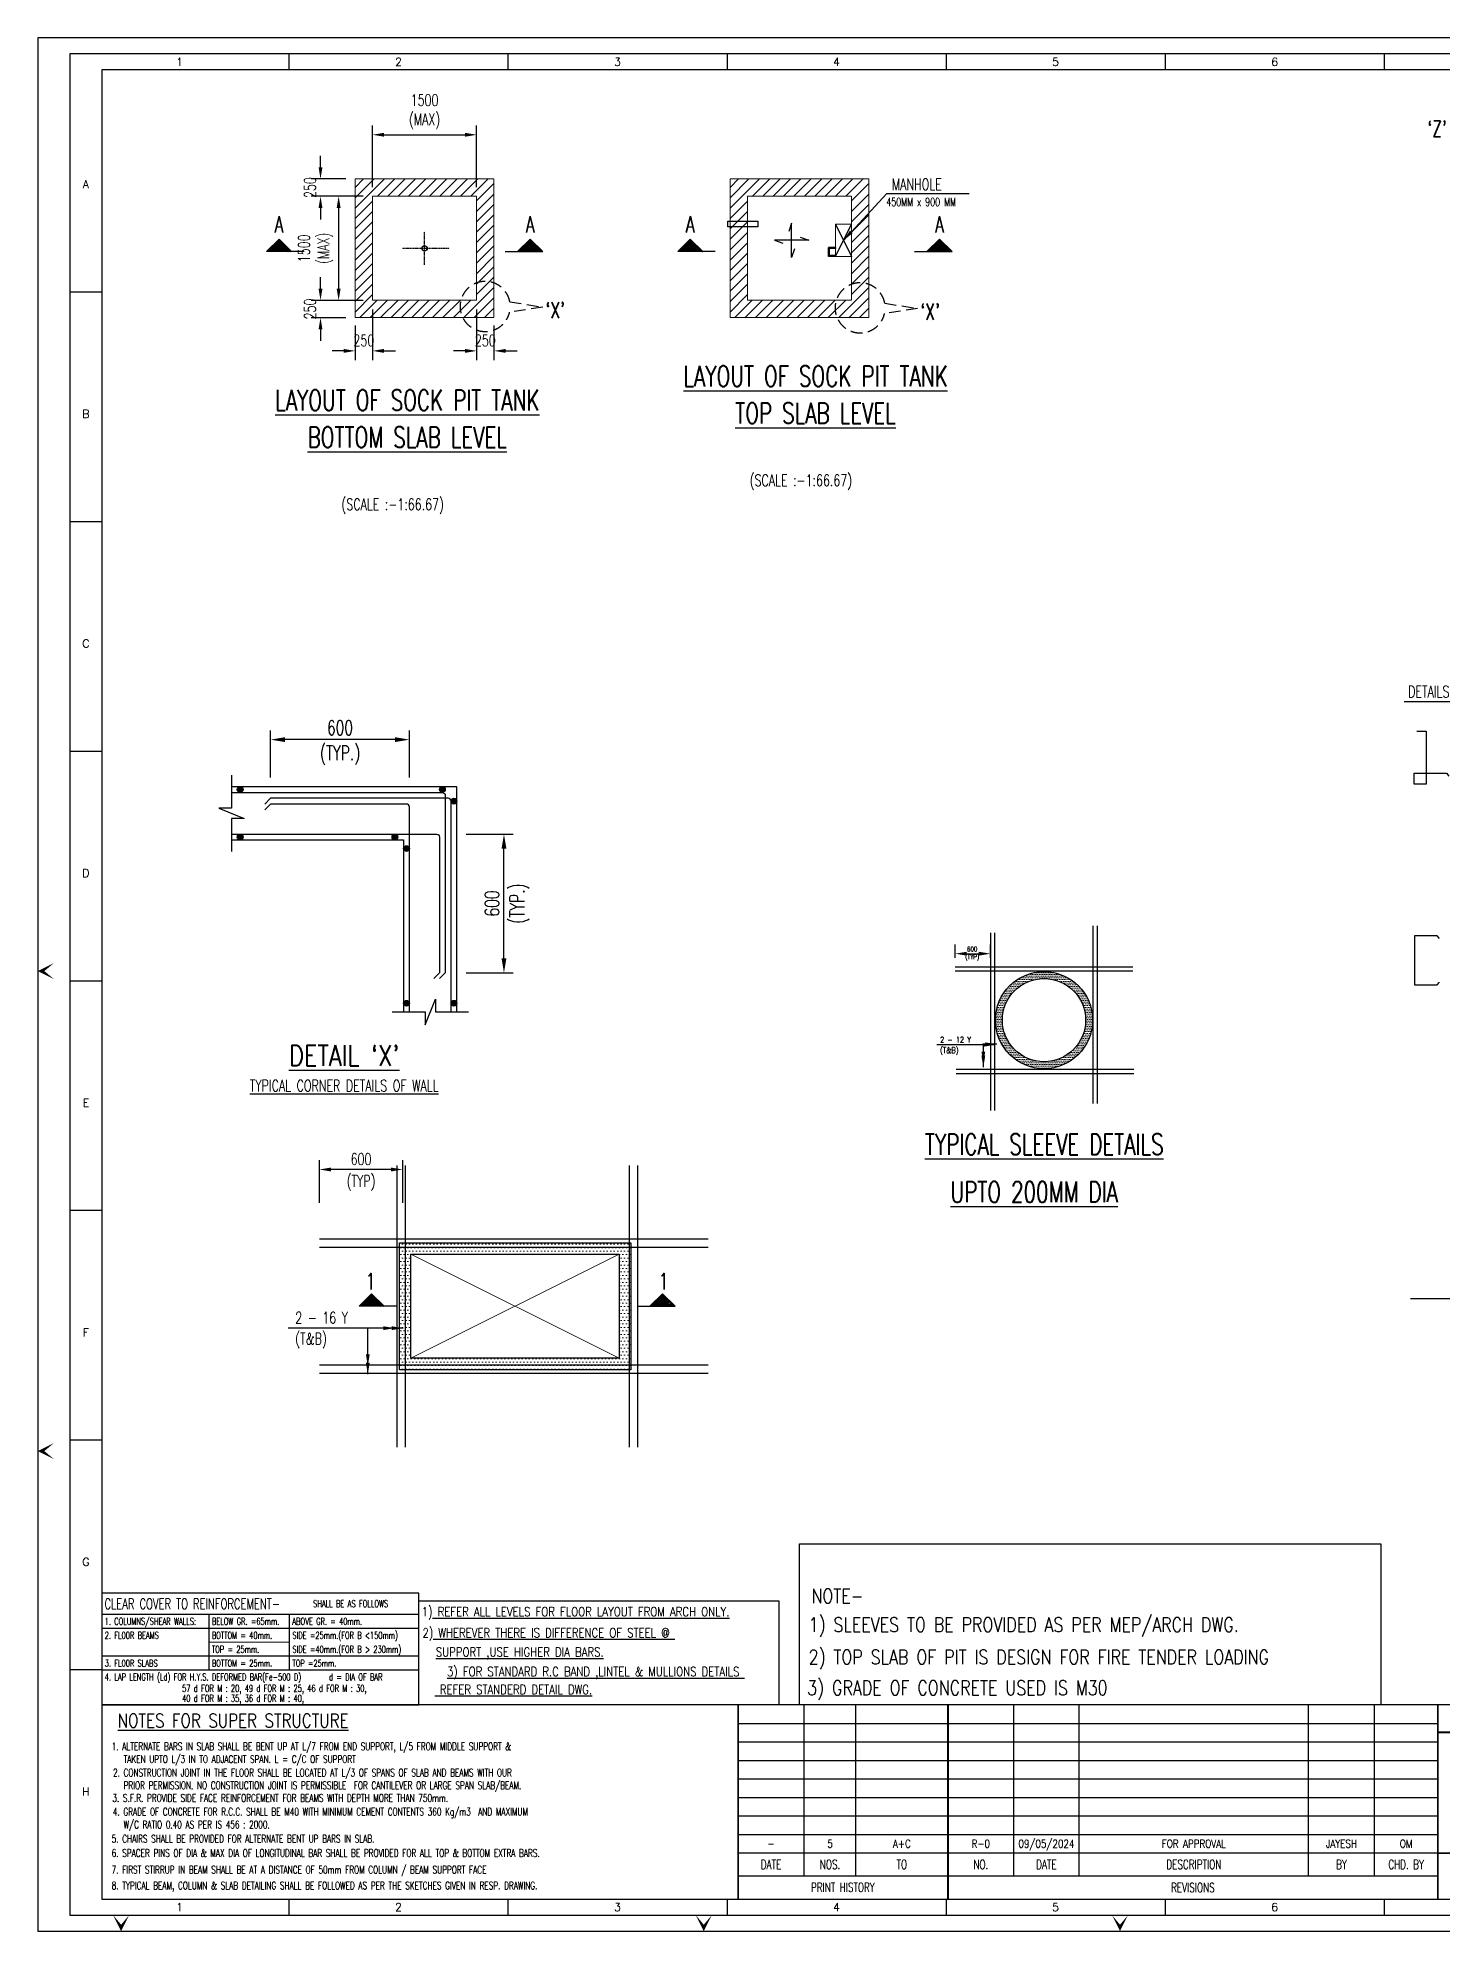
# Model space of a CAD drawing. Header units: millimetres. Extents: x 1549375 to 1746720, y -621670 to -557890.
# Drawn here: x 1549375 to 1579724, y -621528 to -580592 of the extents above; entities that cross this region are included whole.
import ezdxf
from ezdxf.enums import TextEntityAlignment as Align

# ---------------------------------------------------------------- set-up
doc = ezdxf.new("R2010")
doc.units = ezdxf.units.MM
doc.header["$MEASUREMENT"] = 0
doc.header["$PDMODE"] = 35
doc.linetypes.add('HIDDEN', pattern=[0.375, 0.25, -0.125])
doc.linetypes.add('HIDDEN2', pattern=[0.1875, 0.125, -0.0625])
for name, color, linetype in [('BEAM OUTTER', 4, 'Continuous'), ('FRAME TABLE', 5, 'Continuous'), ('PNA', 8, 'Continuous'), ('REINFORCEMENT', 6, 'Continuous'), ('S-BRECK LINE', 8, 'Continuous'), ('S-CLOUD', 7, 'Continuous'), ('S-COLUMN', 1, 'Continuous'), ('S-DIM-1', 5, 'Continuous'), ('S-HATCH', 253, 'Continuous'), ('S-LEVEL SECTION', 3, 'Continuous'), ('S-NOTES', 4, 'Continuous'), ('S-REINFORCEMENT', 6, 'Continuous'), ('S-SECTION MARK', 1, 'Continuous'), ('S-SLAB MARK', 3, 'Continuous'), ('S-SLAB NO', 3, 'Continuous'), ('S-TEXT', 2, 'Continuous'), ('S-TEXT-1', 4, 'Continuous'), ('S-TITIL', 6, 'Continuous'), ('ST', 6, 'Continuous'), ('TEXT (SHEET)', 4, 'Continuous'), ('TITLE', 6, 'Continuous'), ('WALL', 7, 'Continuous')]:
    doc.layers.add(name, color=color, linetype=linetype)
for name, color, linetype, lineweight in [('HATCH', 8, 'Continuous', 5), ('TEXT1', 7, 'Continuous', 15), ('Thin', 251, 'Continuous', 5)]:
    doc.layers.add(name, color=color, linetype=linetype, lineweight=lineweight)
doc.styles.add('ROMANS', font='simplex.shx', dxfattribs={"width": 0.7})
doc.dimstyles.new('dim100', dxfattribs={"dimtxt": 250, "dimasz": 250, "dimexe": 200, "dimexo": 200, "dimgap": 100, "dimtad": 1, "dimdec": 0, "dimzin": 0, "dimdsep": 46, "dimtxsty": 'ROMANS', "dimcen": 0, "dimclrd": 5, "dimclre": 5, "dimclrt": 4, "dimadec": 0, "dimazin": 0, "dimtfac": 1, "dimtdec": 0, "dimtix": 1, "dimtofl": 0, "dimtmove": 2, "dimatfit": 3, "dimfxl": 0, "dimtolj": 1, "dimtzin": 0, "dimlwd": -1, "dimlwe": -1, "dimarcsym": 0})
doc.dimstyles.new('dim20', dxfattribs={"dimtxt": 250, "dimasz": 250, "dimexe": 200, "dimexo": 200, "dimgap": 100, "dimtad": 1, "dimdec": 0, "dimlfac": 0.2, "dimzin": 0, "dimdsep": 46, "dimtxsty": 'ROMANS', "dimcen": 0, "dimclrd": 170, "dimclre": 170, "dimclrt": 4, "dimadec": 0, "dimazin": 0, "dimtfac": 1, "dimtdec": 0, "dimtix": 1, "dimtofl": 0, "dimtmove": 2, "dimatfit": 3, "dimfxl": 0, "dimtolj": 1, "dimtzin": 0, "dimlwd": -1, "dimlwe": -1, "dimarcsym": 0})
doc.dimstyles.new('dim25', dxfattribs={"dimtxt": 250, "dimasz": 250, "dimexe": 200, "dimexo": 200, "dimgap": 100, "dimtad": 1, "dimdec": 0, "dimlfac": 0.25, "dimzin": 0, "dimdsep": 46, "dimtxsty": 'ROMANS', "dimcen": 0, "dimclrd": 170, "dimclre": 170, "dimclrt": 4, "dimadec": 0, "dimazin": 0, "dimtfac": 1, "dimtdec": 0, "dimtix": 1, "dimtofl": 0, "dimtmove": 2, "dimatfit": 3, "dimfxl": 0, "dimtolj": 1, "dimtzin": 0, "dimlwd": -1, "dimlwe": -1, "dimarcsym": 0})
doc.dimstyles.new('dim66.67(1.5)', dxfattribs={"dimtxt": 250, "dimasz": 250, "dimexe": 200, "dimexo": 200, "dimgap": 100, "dimtad": 1, "dimdec": 0, "dimlfac": 0.666666, "dimzin": 0, "dimdsep": 46, "dimtxsty": 'ROMANS', "dimcen": 0, "dimclrd": 5, "dimclre": 5, "dimclrt": 4, "dimadec": 0, "dimazin": 0, "dimtfac": 1, "dimtdec": 0, "dimtix": 1, "dimtofl": 0, "dimtmove": 2, "dimatfit": 3, "dimfxl": 0, "dimtolj": 1, "dimtzin": 0, "dimlwd": -1, "dimlwe": -1, "dimarcsym": 0})

# ---------------------------------------------------------------- blocks, each defined once
blk = doc.blocks.new('*D14')
at = {"layer": 'Defpoints', "color": 0, "lineweight": 18, "transparency": 16777216}
for p in [(1554405, -595766), (1554405, -596784), (1557405, -596784)]:
    blk.add_point(p, dxfattribs=at)
at = {"layer": 'S-DIM-1', "color": 170, "transparency": 16777216}
for p, q in [((1554405, -596584), (1554405, -595566)), ((1557405, -596584), (1557405, -595566)), ((1557092, -595766), (1554717, -595766))]:
    blk.add_line(p, q, dxfattribs=at)
at = {"layer": 'S-DIM-1', "color": 170, "lineweight": 18, "transparency": 16777216}
for points in [[(1554717, -595713), (1554717, -595818), (1554405, -595766)], [(1557092, -595818), (1557092, -595713), (1557405, -595766)]]:
    blk.add_solid(points, dxfattribs=at)
at = {"layer": 'S-DIM-1', "color": 4, "transparency": 16777216, "char_height": 312.5, "attachment_point": 5, "style": 'ROMANS'}
for s, insert in [('\\A1;600', (1555905, -595509)), ('(TYP.)', (1555905, -596104))]:
    blk.add_mtext(s, dxfattribs=dict(at, insert=insert))
blk = doc.blocks.new('*D15')
at = {"layer": 'Defpoints', "color": 0, "lineweight": 18, "transparency": 16777216}
for p in [(1558430, -597809), (1559448, -597809), (1558430, -600809)]:
    blk.add_point(p, dxfattribs=at)
at = {"layer": 'S-DIM-1', "color": 170, "transparency": 16777216}
for p, q in [((1558630, -597809), (1559648, -597809)), ((1559448, -600496), (1559448, -598121)), ((1558630, -600809), (1559648, -600809))]:
    blk.add_line(p, q, dxfattribs=at)
at = {"layer": 'S-DIM-1', "color": 170, "lineweight": 18, "transparency": 16777216}
for points in [[(1559500, -598121), (1559396, -598121), (1559448, -597809)], [(1559396, -600496), (1559500, -600496), (1559448, -600809)]]:
    blk.add_solid(points, dxfattribs=at)
at = {"layer": 'S-DIM-1', "color": 4, "transparency": 16777216, "char_height": 312.5, "attachment_point": 5, "rotation": 90, "style": 'ROMANS'}
for s, insert in [('\\A1;600', (1559191, -599309)), ('(TYP.)', (1559786, -599309))]:
    blk.add_mtext(s, dxfattribs=dict(at, insert=insert))
blk = doc.blocks.new('FOLDER')
at = {"layer": 'PNA'}
for points in [[(-1250, 2500), (0, 0), (0, 1000)], [(1250, 2500), (0, 0), (0, 1000)]]:
    blk.add_solid(points, dxfattribs=at)
blk = doc.blocks.new('SHEET1')
at = {"color": 1}
for p, q in [((762042, -118391), (676135, -118391)), ((697174, -123292), (720414, -123292)), ((697174, -124054), (720337, -124054))]:
    blk.add_line(p, q, dxfattribs=at)
for p, q in [((699374, -124054), (699374, -118391)), ((701079, -124054), (701079, -118391)), ((706304, -124054), (706304, -118391)), ((708467, -124054), (708467, -118391)), ((716058, -124054), (716058, -118391)), ((718236, -124054), (718236, -118391))]:
    blk.add_line(p, q)
at = {"color": 5, "linetype": 'ByBlock', "lineweight": -2}
for p, q in [((697187, -119004), (720337, -119004)), ((697187, -119617), (720337, -119617)), ((697187, -120229), (720337, -120229)), ((697187, -120842), (720337, -120842)), ((697187, -121454), (720337, -121454)), ((697187, -122067), (720337, -122067)), ((697187, -122680), (720337, -122680))]:
    blk.add_line(p, q, dxfattribs=at)
at = {"flags": 128}
blk.add_lwpolyline([(674017, -125881), (763101, -125881), (763101, -63214), (674017, -63214)], close=True, dxfattribs=at)
at = {"color": 1, "const_width": 60.9}
for points in [[(697187, -124807), (697187, -118391)], [(704126, -124807), (704126, -118391)], [(720337, -124821), (720337, -118391)], [(720337, -119302), (737368, -119302)], [(720337, -123298), (737368, -123298)]]:
    blk.add_lwpolyline(points, dxfattribs=at)
at = {"layer": 'PNA'}
for p, q in [((682323, -63743), (682323, -64273)), ((689570, -63743), (689570, -64273)), ((696817, -63743), (696817, -64273)), ((704065, -63743), (704065, -64273)), ((711312, -63743), (711312, -64273)), ((718559, -63743), (718559, -64273)), ((675076, -71620), (676135, -71620)), ((675076, -79220), (676135, -79220)), ((675076, -86820), (676135, -86820)), ((675076, -94421), (676135, -94421)), ((675076, -102021), (676135, -102021)), ((675076, -109621), (676135, -109621)), ((675076, -117221), (676135, -117221)), ((682323, -124822), (682323, -125351)), ((689570, -124822), (689570, -125351)), ((696817, -124822), (696817, -125351)), ((704065, -124822), (704065, -125351)), ((711312, -124822), (711312, -125351)), ((718559, -124822), (718559, -125351))]:
    blk.add_line(p, q, dxfattribs=at)
at = {"layer": 'PNA', "color": 1}
for points in [[(675076, -125351), (762572, -125351), (762572, -63743), (675076, -63743)], [(676135, -124822), (762042, -124822), (762042, -64273), (676135, -64273)]]:
    blk.add_lwpolyline(points, close=True, dxfattribs=at)
at = {"layer": 'PNA', "xscale": 0.2118545526379952, "yscale": 0.2118545526379952, "zscale": 0.2118545526379952, "rotation": 270}
for p in [(674017, -94103), (674017, -109992)]:
    blk.add_blockref('FOLDER', p, dxfattribs=at)
at = {"layer": 'PNA', "xscale": 0.2118545530764889, "yscale": 0.2118545530764889, "zscale": 0.2118545530764889}
for p in [(676771, -125881), (696049, -125881), (709820, -125881)]:
    blk.add_blockref('FOLDER', p, dxfattribs=at)
at = {"layer": 'PNA', "style": 'ROMANS'}
for s, p in [('1', (678700, -64008)), ('2', (685947, -64008)), ('3', (693195, -64008)), ('4', (700442, -64008)), ('5', (707689, -64008)), ('6', (714936, -64008)), ('A', (675605, -68060)), ('B', (675605, -75660)), ('C', (675605, -83260)), ('D', (675605, -90861)), ('E', (675605, -98461)), ('F', (675605, -106061)), ('G', (675605, -113661)), ('H', (675605, -121262)), ('1', (678700, -125086)), ('2', (685947, -125086)), ('3', (693195, -125086)), ('4', (700442, -125086)), ('5', (707689, -125086)), ('6', (714936, -125086))]:
    blk.add_text(s, height=265, dxfattribs=at).set_placement(p, align=Align.MIDDLE)
at = {"layer": 'TEXT (SHEET)', "color": 4, "style": 'ROMANS', "width": 0.7}
for s, height, p in [('DATE', 304.7, (698274, -123673)), ('NOS.', 304.7, (700226, -123673)), ('TO', 304.7, (702602, -123673)), ('NO.', 304.7, (705215, -123673)), ('DATE', 304.7, (707386, -123673)), ('DESCRIPTION', 304.74, (712263, -123673)), ('BY', 304.7, (717147, -123673)), ('CHD. BY', 304.7, (719287, -123673)), ('PRINT HISTORY', 304.74, (700650, -124431)), ('REVISIONS', 304.7, (712231, -124438))]:
    blk.add_text(s, height=height, dxfattribs=at).set_placement(p, align=Align.MIDDLE_CENTER)
blk = doc.blocks.new('A$C382E6A02')
at = {"layer": 'FRAME TABLE'}
for p, q in [((13673, -926), (0, -926)), ((13673, -1526), (0, -1526)), ((13673, -1526), (0, -1526)), ((13673, -2726), (0, -2726)), ((13673, -3326), (0, -3326)), ((13673, -3326), (0, -3326))]:
    blk.add_line(p, q, dxfattribs=at)
at = {"layer": 'FRAME TABLE', "color": 7}
for p, q in [((4626, -3326), (4626, -926)), ((8100, -3326), (8100, -952))]:
    blk.add_line(p, q, dxfattribs=at)
at = {"layer": 'S-NOTES', "linetype": 'Continuous'}
blk.add_lwpolyline([(13673, 0), (0, 0), (0, -4826), (13673, -4826)], close=True, dxfattribs=at)
at = {"layer": 'TEXT1', "color": 5}
blk.add_line((8100, -2126), (4626, -2126), dxfattribs=at)
at = {"layer": 'S-TEXT', "style": 'ROMANS', "width": 0.7}
blk.add_text('CLEAR COVER TO REINFORCEMENT- ', height=450, dxfattribs=at).set_placement((109, -463), align=Align.MIDDLE_LEFT)
at = {"layer": 'S-TEXT-1', "style": 'ROMANS', "width": 0.7}
for s, p in [('SHALL BE AS FOLLOWS', (9112, -463)), ('1. COLUMNS/SHEAR WALLS:', (120, -1226)), ('BELOW GR. =65mm.', (4746, -1226)), ('ABOVE GR. = 40mm.', (8220, -1226)), ('SIDE =25mm.(FOR B <150mm)', (8220, -1826)), ('2. FL00R BEAMS', (120, -1826)), ('TOP = 25mm.', (4746, -2426)), ('BOTTOM = 40mm.', (4746, -1826)), ('SIDE =40mm.(FOR B > 230mm)', (8220, -2426)), ('3. FL00R SLABS', (120, -3026)), ('BOTTOM = 25mm.', (4746, -3026)), ('TOP =25mm.', (8220, -3026)), ('4. LAP LENGTH (Ld) FOR H.Y.S. DEFORMED BAR(Fe-500 D)   d = DIA OF BAR', (120, -3626)), ('57 d FOR M : 20, 49 d FOR M : 25, 46 d FOR M : 30,', (3462, -4117)), ('40 d FOR M : 35, 36 d FOR M : 40,', (3462, -4540))]:
    blk.add_text(s, height=300, dxfattribs=at).set_placement(p, align=Align.MIDDLE_LEFT)
blk = doc.blocks.new('*D30')
at = {"layer": 'Defpoints', "color": 0, "lineweight": 18, "ltscale": 2000, "transparency": 16777216}
for p in [(1555459, -605060), (1555459, -605977), (1557259, -605977)]:
    blk.add_point(p, dxfattribs=at)
at = {"layer": 'S-DIM-1', "color": 5, "ltscale": 2000, "transparency": 16777216}
for p, q in [((1555459, -605777), (1555459, -604860)), ((1557259, -605777), (1557259, -604860)), ((1557009, -605060), (1555709, -605060))]:
    blk.add_line(p, q, dxfattribs=at)
at = {"layer": 'S-DIM-1', "color": 5, "lineweight": 18, "ltscale": 2000, "transparency": 16777216}
for points in [[(1555709, -605018), (1555709, -605102), (1555459, -605060)], [(1557009, -605018), (1557009, -605102), (1557259, -605060)]]:
    blk.add_solid(points, dxfattribs=at)
at = {"layer": 'S-DIM-1', "color": 4, "lineweight": -2, "ltscale": 2000, "transparency": 16777216, "char_height": 250, "attachment_point": 5, "style": 'ROMANS'}
for s, insert in [('\\A1;600', (1556359, -604835)), ('\\A1;(TYP)', (1556359, -605351))]:
    blk.add_mtext(s, dxfattribs=dict(at, insert=insert))
blk = doc.blocks.new('*D31')
at = {"layer": 'Defpoints', "color": 0, "lineweight": 18, "transparency": 16777216}
for p in [(1569961, -600394), (1569200, -600683), (1569961, -600683)]:
    blk.add_point(p, dxfattribs=at)
at = {"layer": 'S-HATCH', "color": 5, "transparency": 16777216}
for p, q in [((1569200, -600483), (1569200, -600194)), ((1569450, -600394), (1569711, -600394)), ((1569961, -600483), (1569961, -600194))]:
    blk.add_line(p, q, dxfattribs=at)
at = {"layer": 'S-HATCH', "color": 5, "lineweight": 18, "transparency": 16777216}
for points in [[(1569450, -600352), (1569450, -600436), (1569200, -600394)], [(1569711, -600436), (1569711, -600352), (1569961, -600394)]]:
    blk.add_solid(points, dxfattribs=at)
at = {"layer": 'S-HATCH', "color": 4, "lineweight": 18, "transparency": 16777216, "insert": (1569568, -600394), "char_height": 250, "attachment_point": 5, "style": 'ROMANS'}
blk.add_mtext('\\A1;{\\H0.4x;600\\P(TYP)}', dxfattribs=at)
blk = doc.blocks.new('*D32')
at = {"layer": 'Defpoints', "color": 0, "lineweight": 18, "transparency": 16777216}
for p in [(1556607, -586267), (1556232, -586612), (1556607, -587360)]:
    blk.add_point(p, dxfattribs=at)
at = {"layer": 'ST', "color": 5, "transparency": 16777216}
for p, q in [((1556607, -586467), (1556607, -587560)), ((1556232, -586812), (1556232, -587560)), ((1555982, -587360), (1555732, -587360)), ((1556857, -587360), (1557107, -587360))]:
    blk.add_line(p, q, dxfattribs=at)
at = {"layer": 'ST', "color": 5, "lineweight": 18, "transparency": 16777216}
for points in [[(1555982, -587318), (1555982, -587402), (1556232, -587360)], [(1556857, -587318), (1556857, -587402), (1556607, -587360)]]:
    blk.add_solid(points, dxfattribs=at)
at = {"layer": 'ST', "color": 4, "transparency": 16777216, "insert": (1556420, -587135), "char_height": 250, "attachment_point": 5, "style": 'ROMANS'}
blk.add_mtext('\\A1;250', dxfattribs=at)
blk = doc.blocks.new('*D33')
at = {"layer": 'Defpoints', "color": 0, "lineweight": 18, "transparency": 16777216}
for p in [(1558857, -586267), (1559232, -586612), (1559232, -587360)]:
    blk.add_point(p, dxfattribs=at)
at = {"layer": 'ST', "color": 5, "transparency": 16777216}
for p, q in [((1558857, -586467), (1558857, -587560)), ((1559232, -586812), (1559232, -587560)), ((1558607, -587360), (1558357, -587360)), ((1559482, -587360), (1559732, -587360))]:
    blk.add_line(p, q, dxfattribs=at)
at = {"layer": 'ST', "color": 5, "lineweight": 18, "transparency": 16777216}
for points in [[(1558607, -587318), (1558607, -587402), (1558857, -587360)], [(1559482, -587318), (1559482, -587402), (1559232, -587360)]]:
    blk.add_solid(points, dxfattribs=at)
at = {"layer": 'ST', "color": 4, "transparency": 16777216, "insert": (1559045, -587135), "char_height": 250, "attachment_point": 5, "style": 'ROMANS'}
blk.add_mtext('\\A1;250', dxfattribs=at)
blk = doc.blocks.new('*D34')
at = {"layer": 'Defpoints', "color": 0, "lineweight": 18, "transparency": 16777216}
for p in [(1556232, -583642), (1555483, -584017), (1556607, -584017)]:
    blk.add_point(p, dxfattribs=at)
at = {"layer": 'ST', "color": 5, "transparency": 16777216}
for p, q in [((1555483, -583392), (1555483, -583142)), ((1556032, -583642), (1555283, -583642)), ((1556407, -584017), (1555283, -584017)), ((1555483, -584267), (1555483, -584517))]:
    blk.add_line(p, q, dxfattribs=at)
at = {"layer": 'ST', "color": 5, "lineweight": 18, "transparency": 16777216}
for points in [[(1555442, -583392), (1555525, -583392), (1555483, -583642)], [(1555525, -584267), (1555442, -584267), (1555483, -584017)]]:
    blk.add_solid(points, dxfattribs=at)
at = {"layer": 'ST', "color": 4, "transparency": 16777216, "insert": (1555258, -583829), "char_height": 250, "attachment_point": 5, "rotation": 90, "style": 'ROMANS'}
blk.add_mtext('\\A1;250', dxfattribs=at)
blk = doc.blocks.new('*D35')
at = {"layer": 'Defpoints', "color": 0, "lineweight": 18, "transparency": 16777216}
for p in [(1556577, -586267), (1555483, -586642), (1556232, -586642)]:
    blk.add_point(p, dxfattribs=at)
at = {"layer": 'ST', "color": 5, "transparency": 16777216}
for p, q in [((1555483, -586017), (1555483, -585767)), ((1556377, -586267), (1555283, -586267)), ((1556032, -586642), (1555283, -586642)), ((1555483, -586892), (1555483, -587142))]:
    blk.add_line(p, q, dxfattribs=at)
at = {"layer": 'ST', "color": 5, "lineweight": 18, "transparency": 16777216}
for points in [[(1555442, -586017), (1555525, -586017), (1555483, -586267)], [(1555442, -586892), (1555525, -586892), (1555483, -586642)]]:
    blk.add_solid(points, dxfattribs=at)
at = {"layer": 'ST', "color": 4, "transparency": 16777216, "insert": (1555258, -586454), "char_height": 250, "attachment_point": 5, "rotation": 90, "style": 'ROMANS'}
blk.add_mtext('\\A1;250', dxfattribs=at)
blk = doc.blocks.new('st')
at = {"layer": 'Thin'}
h = blk.add_hatch(dxfattribs=at)
h.set_pattern_fill('ANSI38', color=256, angle=-90, style=0)
h.set_pattern_definition([(315, (223378.5013, 149146.089), (2.24506403, 2.24506403), []), (45, (223378.5013, 149146.089), (2.24506403, 6.73519209), [7.9375, -4.7625])])
h.paths.add_polyline_path([(184946, -39022), (184946, -38997), (184746, -38997), (184746, -39247), (184946, -39247), (184946, -39222), (184771, -39222), (184771, -39022)])
for p, q in [((184746, -38997), (184746, -39247)), ((184946, -38997), (184746, -38997)), ((184771, -39022), (184771, -39222)), ((184946, -39022), (184771, -39022)), ((184946, -39247), (184746, -39247)), ((184946, -39222), (184771, -39222))]:
    blk.add_line(p, q)
blk = doc.blocks.new('*D62')
at = {"layer": 'Defpoints', "color": 0, "lineweight": 18, "transparency": 16777216}
for p in [(1558857, -582687), (1556607, -584017, -6), (1558857, -584017, -6)]:
    blk.add_point(p, dxfattribs=at)
at = {"layer": 'S-HATCH', "color": 5, "transparency": 16777216}
for p, q in [((1556607, -583817), (1556607, -582487)), ((1558857, -583817), (1558857, -582487)), ((1556857, -582687), (1558607, -582687))]:
    blk.add_line(p, q, dxfattribs=at)
at = {"layer": 'S-HATCH', "color": 5, "lineweight": 18, "transparency": 16777216}
for points in [[(1556857, -582645), (1556857, -582729), (1556607, -582687)], [(1558607, -582645), (1558607, -582729), (1558857, -582687)]]:
    blk.add_solid(points, dxfattribs=at)
at = {"layer": 'S-HATCH', "color": 4, "lineweight": 18, "transparency": 16777216, "insert": (1557732, -582188), "char_height": 250, "attachment_point": 5, "style": 'ROMANS'}
blk.add_mtext('\\A1;1500\\P(MAX)', dxfattribs=at)
blk = doc.blocks.new('*D63')
at = {"layer": 'Defpoints', "color": 0, "lineweight": 18, "transparency": 16777216}
for p in [(1556607, -584017, -6), (1555875, -586267), (1556607, -586267, -6)]:
    blk.add_point(p, dxfattribs=at)
at = {"layer": 'S-HATCH', "color": 5, "transparency": 16777216}
for p, q in [((1556407, -584017), (1555675, -584017)), ((1555875, -584267), (1555875, -586017)), ((1556407, -586267), (1555675, -586267))]:
    blk.add_line(p, q, dxfattribs=at)
at = {"layer": 'S-HATCH', "color": 5, "lineweight": 18, "transparency": 16777216}
for points in [[(1555833, -584267), (1555917, -584267), (1555875, -584017)], [(1555833, -586017), (1555917, -586017), (1555875, -586267)]]:
    blk.add_solid(points, dxfattribs=at)
at = {"layer": 'S-HATCH', "color": 4, "lineweight": 18, "transparency": 16777216, "insert": (1555376, -585142), "char_height": 250, "attachment_point": 5, "rotation": 90, "style": 'ROMANS'}
blk.add_mtext('\\A1;1500\\P(MAX)', dxfattribs=at)

msp = doc.modelspace()

# ---------------------------------------------------------------- hatches: boundary and pattern name
h = msp.add_hatch()
h.set_pattern_fill('ANSI31', color=8, scale=50)
h.set_pattern_definition([(45, (1654562.31, -556439.03), (-112.2532, 112.2532), [])])
h.paths.add_polyline_path([(1556232, -583641.5), (1556232, -586641.5), (1559232, -586641.5), (1559232, -583641.5)])
h.paths.add_polyline_path([(1558857, -584016.5), (1558857, -586266.5), (1556607, -586266.5), (1556607, -584016.5)], flags=16)
h.paths.add_polyline_path([(1557790.2, -585141.5, -1), (1557673.8, -585141.5, -1)], flags=0)
h.paths.add_polyline_path([(1557786.3, -585141.5, -1), (1557677.7, -585141.5, -1)], flags=0)
h = msp.add_hatch()
h.set_pattern_fill('ANSI31', color=8, scale=50)
h.set_pattern_definition([(45, (1662665.93, -556439.03), (-112.2532, 112.2532), [])])
h.paths.add_polyline_path([(1564335.6, -583641.5), (1564335.6, -586641.5), (1567335.6, -586641.5), (1567335.6, -583641.5)])
h.paths.add_polyline_path([(1564710.6, -584016.5), (1564710.6, -586266.5), (1566960.6, -586266.5), (1566960.6, -584016.5)], flags=16)
edge = h.paths.add_edge_path(flags=0)
edge.add_arc((1565665, -584970.8), 58.2, 0, 360)
edge = h.paths.add_edge_path(flags=0)
edge.add_arc((1565665, -584970.8), 54.3, 0, 360)
at = {"layer": 'HATCH'}
h = msp.add_hatch(dxfattribs=at)
h.set_pattern_fill('DOTS', color=256, scale=600, style=0)
h.set_pattern_definition([(0, (1451147.72, -667928.968), (18.75, 37.5), [0, -37.5])])
h.paths.add_polyline_path([(1570070, -601830, 1), (1572170, -601830, 1)])
h.paths.add_polyline_path([(1572020, -601830, -1), (1570220, -601830, -1)], flags=16)
h = msp.add_hatch(dxfattribs=at)
h.set_pattern_fill('DOTS', color=256, scale=1200, style=0)
h.set_pattern_definition([(0, (31193.625, 0), (37.5, 75), [0, -75])])
h.paths.add_polyline_path([(1562189, -606642.1), (1557189, -606642.1), (1557189, -609392.1), (1562189, -609392.1)])
h.paths.add_polyline_path([(1561939, -609142.1), (1557439, -609142.1), (1557439, -606892.1), (1561939, -606892.1)], flags=16)
at = {"layer": 'S-SECTION MARK'}
h = msp.add_hatch(dxfattribs=at)
h.set_pattern_fill('ANSI31', color=256, scale=172.406964, angle=360, style=0)
h.set_pattern_definition([(45, (1479990.155, -587234.998), (-15.2387667, 15.2387667), [])])
h.paths.add_polyline_path([(1554587.3, -584945.1), (1554315.4, -585212.2), (1554859.2, -585212.2)])
h = msp.add_hatch(dxfattribs=at)
h.set_pattern_fill('ANSI31', color=256, scale=172.406964, angle=180, style=0)
h.set_pattern_definition([(135, (1634613.205, -587234.998), (15.2387667, 15.2387667), [])])
h.paths.add_polyline_path([(1560016.1, -584945.1), (1560287.9, -585212.2), (1559744.2, -585212.2)])
h = msp.add_hatch(dxfattribs=at)
h.set_pattern_fill('ANSI31', color=256, scale=172.406964, angle=360, style=0)
h.set_pattern_definition([(45, (1488877.968, -587234.998), (-15.2387667, 15.2387667), [])])
h.paths.add_polyline_path([(1563475.1, -584945.1), (1563203.2, -585212.2), (1563747, -585212.2)])
h = msp.add_hatch(dxfattribs=at)
h.set_pattern_fill('ANSI31', color=256, scale=172.406964, angle=180, style=0)
h.set_pattern_definition([(135, (1643458.326, -587234.998), (15.2387667, 15.2387667), [])])
h.paths.add_polyline_path([(1568861.2, -584945.1), (1569133.1, -585212.2), (1568589.3, -585212.2)])
h = msp.add_hatch(dxfattribs=at)
h.set_pattern_fill('ANSI31', color=256, scale=172.406964, angle=360, style=0)
h.set_pattern_definition([(45, (1479755.431, -625362.58), (-15.2387667, 15.2387667), [])])
h.paths.add_polyline_path([(1556588.5, -607750), (1556316.6, -608017.1), (1556860.4, -608017.1)])
h = msp.add_hatch(dxfattribs=at)
h.set_pattern_fill('ANSI31', color=256, scale=172.406964, angle=360, style=0)
h.set_pattern_definition([(45, (1480466.836, -625362.58), (-15.2387667, 15.2387667), [])])
h.paths.add_polyline_path([(1562873.1, -607750), (1563145, -608017.1), (1562601.3, -608017.1)])

# ---------------------------------------------------------------- linework, layer by layer
at = {"color": 8}
for p, q in [((1566611.5, -584621.7, -5.5), (1566960.6, -585320, -5.5)), ((1566611.5, -585320, -5.5), (1566960.6, -584621.7, -5.5))]:
    msp.add_line(p, q, dxfattribs=at)
at = {"elevation": -5.5}
msp.add_lwpolyline([(1564287.2, -584558.7), (1564932.3, -584558.7), (1564932.3, -584675.1), (1564287.2, -584675.1)], close=True, dxfattribs=at)
msp.add_circle((1557732, -585141.5, -5.5), 58.2)
at = {"layer": 'BEAM OUTTER', "color": 5}
for points in [[(1562189, -606642.1), (1562189, -609392.1), (1557189, -609392.1), (1557189, -606642.1)], [(1561939, -606892.1), (1561939, -609142.1), (1557439, -609142.1), (1557439, -606892.1)]]:
    msp.add_lwpolyline(points, close=True, dxfattribs=at)
for radius in [1050, 900]:
    msp.add_circle((1571120, -601830), radius, dxfattribs=at)
at = {"layer": 'HATCH'}
for p, q in [((1557439, -606892.1), (1561939, -609142.1)), ((1561939, -606892.1), (1557439, -609142.1))]:
    msp.add_line(p, q, dxfattribs=at)
at = {"layer": 'REINFORCEMENT', "color": 5}
for points, elevation in [([(1579174.6, -595582.9), (1579377.8, -595582.9), (1579377.8, -596730.5), (1579123.2, -596730.5), (1579123.2, -596492.5), (1579816.4, -596492.5), (1579867.8, -596551.9)], -83.9), ([(1579666.9, -600066.9), (1579615.5, -600007.5), (1579124.9, -600007.5), (1579124.9, -601068.4), (1579615.5, -601068.4), (1579666.9, -601009)], -327.3)]:
    msp.add_lwpolyline(points, dxfattribs=dict(at, elevation=elevation))
at = {"layer": 'S-BRECK LINE', "elevation": -2245590.2}
for points in [[(1553559.3, -596533.6), (1553559.3, -597245.8), (1553284.6, -597245.8), (1553834.1, -597471.5), (1553559.3, -597471.5), (1553559.3, -598183.6)], [(1557029.7, -601654), (1557741.9, -601654), (1557741.9, -601928.8), (1557967.5, -601379.3), (1557967.5, -601654), (1558679.7, -601654)]]:
    msp.add_lwpolyline(points, dxfattribs=at)
at = {"layer": 'S-CLOUD', "linetype": 'HIDDEN', "ltscale": 1000, "elevation": -5.5}
for points in [[(1559574.9, -586299.5), (1560285.1, -586411.8), (1559570, -586523.2, -9.5805449), (1559574.9, -586299.5)], [(1567678.5, -586329.5), (1568388.8, -586441.8), (1567673.6, -586553.2, -9.5805449), (1567678.5, -586329.5)]]:
    msp.add_lwpolyline(points, format="xyb", dxfattribs=at)
at = {"layer": 'S-COLUMN', "color": 4, "elevation": -2245590.2}
for points in [[(1558429.7, -601654), (1558429.7, -596783.6), (1553559.3, -596783.6)], [(1553559.3, -597933.6), (1557279.7, -597933.6), (1557279.7, -601654)]]:
    msp.add_lwpolyline(points, dxfattribs=at)
at = {"layer": 'S-DIM-1'}
for points in [[(1565835, -613151), (1578398, -613151), (1578398, -616635.3), (1565835, -616635.3)], [(1557607.1, -614383.2), (1565385.3, -614383.2), (1565385.3, -616635.3), (1557607.1, -616635.3)]]:
    msp.add_lwpolyline(points, close=True, dxfattribs=at)
at = {"layer": 'S-HATCH', "color": 4, "lineweight": 18, "elevation": -5.5}
for points in [[(1556232, -583641.5), (1559232, -583641.5), (1559232, -586641.5), (1556232, -586641.5)], [(1564335.6, -583641.5), (1567335.6, -583641.5), (1567335.6, -586641.5), (1564335.6, -586641.5)], [(1556607, -584016.5), (1558857, -584016.5), (1558857, -586266.5), (1556607, -586266.5)], [(1564710.6, -584016.5), (1566960.6, -584016.5), (1566960.6, -586266.5), (1564710.6, -586266.5)], [(1566960.6, -584621.7), (1566611.5, -584621.7), (1566611.5, -585320), (1566960.6, -585320)]]:
    msp.add_lwpolyline(points, close=True, dxfattribs=at)
at = {"layer": 'S-LEVEL SECTION', "elevation": -83.9}
msp.add_lwpolyline([(1582008.7, -607437.3), (1582008.7, -608373.7), (1582208.7, -607853.7), (1579037.4, -607853.7)], dxfattribs=at)
at = {"layer": 'S-REINFORCEMENT', "color": 5}
for p, q in [((1569961, -599942), (1569961, -603782)), ((1570051, -599942), (1570051, -603782)), ((1572177, -599794), (1572177, -603634)), ((1572267, -599794), (1572267, -603634)), ((1573040, -600683), (1569200, -600683)), ((1573040, -600773), (1569200, -600773)), ((1573061, -602898), (1569221, -602898)), ((1573061, -602988), (1569221, -602988)), ((1557129.5, -604971.1), (1557129.5, -611063.1)), ((1557309.5, -604971.1), (1557309.5, -611063.1)), ((1562152.1, -604971.1), (1562152.1, -611063.1)), ((1562332.1, -604971.1), (1562332.1, -611063.1)), ((1563860, -606566.6), (1555459, -606566.6)), ((1563860, -606746.6), (1555459, -606746.6)), ((1563860, -609289), (1555459, -609289)), ((1563860, -609469), (1555459, -609469))]:
    msp.add_line(p, q, dxfattribs=at)
at = {"layer": 'S-REINFORCEMENT', "color": 5, "const_width": 62.5, "elevation": -2245590.2}
for points in [[(1553746.8, -596877.4, 1), (1553746.8, -596814.9, 1)], [(1558117.2, -596877.4, -1), (1558117.2, -596814.9, -1)], [(1558335.9, -597096.1, 1), (1558398.4, -597096.1, 1)], [(1553746.8, -597902.4, 1), (1553746.8, -597839.9, 1)], [(1557092.2, -597902.4, -1), (1557092.2, -597839.9, -1)], [(1557310.9, -598121.1, 1), (1557373.4, -598121.1, 1)], [(1557310.9, -601466.5, -1), (1557373.4, -601466.5, -1)], [(1558335.9, -601466.5, -1), (1558398.4, -601466.5, -1)]]:
    msp.add_lwpolyline(points, format="xyb", close=True, dxfattribs=at)
at = {"layer": 'S-REINFORCEMENT', "color": 5, "elevation": -2245590.2}
for points in [[(1553559.3, -596908.6), (1558117.2, -596908.6, -0.4142136), (1558179.7, -596971.1), (1558179.7, -600808.6), (1558054.7, -600933.6)], [(1558304.7, -601654), (1558304.7, -597096.1, 0.4142136), (1558242.2, -597033.6), (1554404.7, -597033.6), (1554279.7, -597158.6)], [(1557404.7, -601654), (1557404.7, -597221.1, 0.4142136), (1557342.2, -597158.6), (1554404.7, -597158.6), (1554279.7, -597283.6)], [(1553559.3, -597808.6), (1557992.2, -597808.6, -0.4142136), (1558054.7, -597871.1), (1558054.7, -600808.6), (1557929.7, -600933.6)]]:
    msp.add_lwpolyline(points, format="xyb", dxfattribs=at)
at = {"layer": 'S-REINFORCEMENT', "color": 5}
for centre in [(1553746.8, -596846.1, -2245562.1), (1558117.2, -596846.1, -2245562.1), (1558367.2, -597096.1, -2245562.1), (1553746.8, -597871.1, -2245562.1), (1557092.2, -597871.1, -2245562.1), (1557342.2, -598121.1, -2245562.1), (1557342.2, -601466.5, -2245562.1), (1558367.2, -601466.5, -2245562.1)]:
    msp.add_circle(centre, 62.5, dxfattribs=at)
at = {"layer": 'S-SECTION MARK'}
for p, q in [((1554587.3, -584945.1, -5.5), (1554315.4, -585212.2, -5.5)), ((1554587.3, -584945.1, -5.5), (1554859.3, -585212.2, -5.5)), ((1560016.1, -584945.1, -5.5), (1559744.1, -585212.2, -5.5)), ((1560016.1, -584945.1, -5.5), (1560287.9, -585212.2, -5.5)), ((1563475.1, -584945.1, -5.5), (1563203.2, -585212.2, -5.5)), ((1563475.1, -584945.1, -5.5), (1563747.1, -585212.2, -5.5)), ((1568861.2, -584945.1, -5.5), (1568589.2, -585212.2, -5.5)), ((1568861.2, -584945.1, -5.5), (1569133.1, -585212.2, -5.5)), ((1555128.3, -585212.2, -5.5), (1554315.4, -585212.2, -5.5)), ((1559475.1, -585212.2, -5.5), (1560287.9, -585212.2, -5.5)), ((1564016.1, -585212.2, -5.5), (1563203.2, -585212.2, -5.5)), ((1568320.2, -585212.2, -5.5), (1569133.1, -585212.2, -5.5)), ((1556588.5, -607750), (1556316.6, -608017.1)), ((1556860.4, -608017.1), (1556588.5, -607750)), ((1562601.3, -608017.1), (1562873.1, -607750)), ((1562873.1, -607750), (1563145, -608017.1)), ((1557129.5, -608017.1), (1556316.6, -608017.1)), ((1562332.1, -608017.1), (1563145, -608017.1))]:
    msp.add_line(p, q, dxfattribs=at)
at = {"layer": 'S-SLAB MARK', "elevation": -5.5}
for points in [[(1565853.3, -584904.2), (1566035.3, -584967.6), (1565294.6, -584967.6), (1565476.7, -585031.1)], [(1565728.4, -585155.9), (1565665, -585338), (1565665, -584597.3), (1565601.5, -584779.3)]]:
    msp.add_lwpolyline(points, dxfattribs=at)
at = {"layer": 'Thin'}
msp.add_circle((1557732, -585141.5, -5.5), 54.3, dxfattribs=at)
at = {"layer": 'WALL', "color": 1, "linetype": 'HIDDEN2', "lineweight": 25, "ltscale": 3}
for p, q in [((1557732, -585497.6, -5.5), (1557732, -584785.5, -5.5)), ((1565665, -585326.9, -5.5), (1565665, -584614.8, -5.5)), ((1557251.2, -585138.3, -5.5), (1558260.4, -585138.3, -5.5))]:
    msp.add_line(p, q, dxfattribs=at)

# ---------------------------------------------------------------- block references
at = {"xscale": 0.6532188394183241, "yscale": 0.6532188394183241, "zscale": 0.6532188394183241}
msp.add_blockref('SHEET1', (1109094.7, -539299.7), dxfattribs=at)
at = {"layer": 'S-SLAB NO', "color": 1, "xscale": 0.5008598148995254, "yscale": 0.5008598148995254, "zscale": 0.5008598148995254}
msp.add_blockref('A$C382E6A02', (1550758.9, -614218.1), dxfattribs=at)
at = {"layer": 'WALL', "xscale": -0.7758620689655173, "yscale": 0.7758620689655173, "zscale": 0.7758620689655173, "rotation": 180}
msp.add_blockref('st', (1423126.4, -615576.1, -5.5), dxfattribs=at)

# ---------------------------------------------------------------- texts
at = {"layer": 'S-SECTION MARK', "style": 'ROMANS', "width": 0.7}
for s, p in [("`Z'", (1579617.6, -582559.9)), ("`X'", (1560557.7, -586480.7, -5.5)), ("`X'", (1568661.3, -586510.7, -5.5)), ('1', (1556564.5, -607477.4)), ('1', (1562897.1, -607477.4))]:
    msp.add_text(s, height=350, dxfattribs=at).set_placement(p, align=Align.MIDDLE)
for rotation, p in [(359.185, (1554586.6, -584623.6, 100158.5)), (0.815, (1560016.7, -584623.6, 100158.5)), (359.185, (1563474.4, -584623.6, 100158.5)), (0.815, (1568861.9, -584623.6, 100158.5))]:
    msp.add_text('A', height=350, rotation=rotation, dxfattribs=at).set_placement(p, align=Align.MIDDLE)
at = {"layer": 'S-TEXT', "style": 'ROMANS'}
for s, height, width, p in [('(SCALE :-1:66.67)', 250, 0.7, (1565866.4, -590158.7, -5.5)), ('(SCALE :-1:66.67)', 250, 0.7, (1557043.1, -590678.2, -5.5)), ('%%UTYPICAL CORNER DETAILS OF WALL', 250, 0.7, (1555994.5, -603246.9, -2245575.7)), ('-', 172.9, 0.8, (1565220.6, -619636.4)), ('5', 172.9, 0.8, (1566495.8, -619636.4)), ('A+C', 172.94, 0.8, (1568047.8, -619636.4)), ('R-0', 172.94, 0.8, (1569754.4, -619636.4)), ('09/05/2024', 172.94, 0.8, (1571172.3, -619636.4)), ('FOR APPROVAL', 172.94, 0.8, (1574358.2, -619636.4)), ('JAYESH', 172.94, 0.8, (1577548.8, -619636.4)), ('OM', 172.94, 0.8, (1578946.2, -619636.4))]:
    msp.add_text(s, height=height, dxfattribs=dict(at, width=width)).set_placement(p, align=Align.MIDDLE_CENTER)
at = {"layer": 'S-TEXT-1', "style": 'ROMANS', "width": 0.7}
for s, height, p in [('DETAILS AS PER MEP', 250, (1578989.5, -594726.5, 21.3)), ('2 - 12 Y', 125, (1568875.4, -602254.7)), ('(T&B)', 125, (1568875.4, -602479.7)), ('2 - 16 Y', 250, (1554937.3, -608265.5)), ('(T&B)', 250, (1554937.3, -608715.5))]:
    msp.add_text(s, height=height, dxfattribs=at).set_placement(p, align=Align.MIDDLE_LEFT)
at = {"layer": 'S-TEXT-1', "linetype": 'Continuous', "style": 'ROMANS', "width": 0.7}
for s, height, p in [('1. ALTERNATE BARS IN SLAB SHALL BE BENT UP AT L/7 FROM END SUPPORT, L/5 FROM MIDDLE SUPPORT &', 165.335, (1550970.3, -617533.2)), ('TAKEN UPTO L/3 IN TO ADJACENT SPAN. L = C/C OF SUPPORT', 165.335, (1551226.8, -617809.2)), ('2. CONSTRUCTION JOINT IN THE FLOOR SHALL BE LOCATED AT L/3 OF SPANS OF SLAB AND BEAMS WITH OUR', 165.335, (1550998.8, -618100.3)), ('PRIOR PERMISSION. NO CONSTRUCTION JOINT IS PERMISSIBLE  FOR CANTILEVER OR LARGE SPAN SLAB/BEAM.', 165.335, (1551226.8, -618376.3)), ('3. S.F.R. PROVIDE SIDE FACE REINFORCEMENT FOR BEAMS WITH DEPTH MORE THAN 750mm.', 165.335, (1550985.1, -618647.7)), ('4. GRADE OF CONCRETE FOR R.C.C. SHALL BE M40 WITH MINIMUM CEMENT CONTENTS 360 Kg/m3  AND MAXIMUM ', 165.335, (1550994.6, -618946.8)), ('W/C RATIO 0.40 AS PER IS 456 : 2000.', 165.335, (1551226.8, -619222.8)), ('5. CHAIRS SHALL BE PROVIDED FOR ALTERNATE BENT UP BARS IN SLAB.', 165.335, (1550970.3, -619531.1)), ('6. SPACER PINS OF DIA & MAX DIA OF LONGITUDINAL BAR SHALL BE PROVIDED FOR ALL TOP & BOTTOM EXTRA BARS.', 165.3354, (1550970.3, -619839.4)), ('7. FIRST STIRRUP IN BEAM SHALL BE AT A DISTANCE OF 50mm FROM COLUMN / BEAM SUPPORT FACE', 165.335, (1550970.3, -620200)), ('8. TYPICAL BEAM, COLUMN & SLAB DETAILING SHALL BE FOLLOWED AS PER THE SKETCHES GIVEN IN RESP. DRAWING.', 165.3354, (1550970.3, -620541.3))]:
    msp.add_text(s, height=height, dxfattribs=at).set_placement(p, align=Align.MIDDLE_LEFT)
at = {"layer": 'S-TEXT-1', "insert": (1567711.9, -583931), "char_height": 250, "width": 2744.958, "attachment_point": 4, "style": 'ROMANS'}
msp.add_mtext(' MANHOLE\\P{\\H0.7143x;450MM x 900 MM}', dxfattribs=at)
at = {"layer": 'S-TITIL', "style": 'ROMANS'}
for s, width, p in [('%%ULAYOUT OF SOCK PIT TANK', 0.7, (1566181.5, -587907.5)), ('%%ULAYOUT OF SOCK PIT TANK', 0.7, (1557358.2, -588427)), ('%%UTOP SLAB LEVEL', 0.7, (1566181.5, -588707.5)), ('%%UBOTTOM SLAB LEVEL', 0.7, (1557358.2, -589227)), ("%%UDETAIL `X'", 0.8, (1555994.5, -602596.9, -2245575.7))]:
    msp.add_text(s, height=450, dxfattribs=dict(at, width=width)).set_placement(p, align=Align.MIDDLE_CENTER)
at = {"layer": 'S-TITIL', "style": 'ROMANS', "width": 0.7}
for s, p in [('%%UTYPICAL SLEEVE DETAILS', (1571125.5, -604517)), ('%%UUPTO 200MM DIA', (1570907, -605544.5))]:
    msp.add_text(s, height=450, dxfattribs=at).set_placement(p, align=Align.MIDDLE)
at = {"layer": 'S-TITIL', "style": 'ROMANS', "width": 0.8}
msp.add_text('%%UNOTES FOR SUPER STRUCTURE', height=297.609, dxfattribs=at).set_placement((1551099.6, -616974.8), align=Align.MIDDLE_LEFT)
at = {"layer": 'TITLE', "color": 2, "style": 'ROMANS', "width": 0.8}
for s, height, p in [('NOTE-', 313.04, (1566094.1, -614280.3)), ('1)%%U REFER ALL LEVELS FOR FLOOR LAYOUT FROM ARCH ONLY.', 200.344, (1557672, -614620.1)), ('1) SLEEVES TO BE PROVIDED AS PER MEP/ARCH DWG.', 313.037, (1566032.5, -614900)), ('2)%%u WHEREVER THERE IS DIFFERENCE OF STEEL @ ', 200.344, (1557686.8, -615076.7)), ('   %%USUPPORT ,USE HIGHER DIA BARS.', 200.344, (1557646.4, -615491.8)), ('2) TOP SLAB OF PIT IS DESIGN FOR FIRE TENDER LOADING', 313.037, (1566032.5, -615601.5)), ('3) GRADE OF CONCRETE USED IS M30 ', 313.037, (1566001, -616266)), ('%%U REFER STANDERD DETAIL DWG.', 200.344, (1557953.2, -616303))]:
    msp.add_text(s, height=height, dxfattribs=at).set_placement(p, align=Align.MIDDLE_LEFT)
msp.add_text('%%U3) FOR STANDARD R.C BAND ,LINTEL & MULLIONS DETAILS ', height=200.344, dxfattribs=at).set_placement((1561432, -615915.5), align=Align.MIDDLE_CENTER)

# ---------------------------------------------------------------- dimensions: what is measured, and where the dimension line sits
at = {"layer": 'S-DIM-1'}
dim = msp.add_linear_dim(base=(1554404.7, -595765.6, -2245590.2), p1=(1557404.7, -596783.6, -2245590.2), p2=(1554404.7, -596783.6, -2245590.2), text='<>\\X(TYP.)', dimstyle='dim20', override={"dimtxt": 312.5, "dimasz": 312.5}, dxfattribs=at)
dim.commit()
dim.dimension.update_dxf_attribs({"geometry": '*D14', "text_midpoint": (1555904.7, -595765.6, -2245590.2)})
dim = msp.add_linear_dim(base=(1559447.7, -597808.6, -2245590.2), p1=(1558429.7, -600808.6, -2245590.2), p2=(1558429.7, -597808.6, -2245590.2), angle=270, text='<>\\X(TYP.)', dimstyle='dim20', override={"dimtxt": 312.5, "dimasz": 312.5}, dxfattribs=at)
dim.commit()
dim.dimension.update_dxf_attribs({"geometry": '*D15', "text_midpoint": (1559447.7, -599308.6, -2245590.2)})
at = {"layer": 'S-DIM-1', "lineweight": -2, "ltscale": 2000}
dim = msp.add_linear_dim(base=(1555459.3, -605060.1), p1=(1557259.3, -605977.4), p2=(1555459.3, -605977.4), text='600\\X(TYP)', dimstyle='dim100', override={"dimtxt": 250, "dimasz": 250}, dxfattribs=at)
dim.commit()
dim.dimension.update_dxf_attribs({"geometry": '*D30', "text_midpoint": (1556359.3, -605060.1)})
at = {"layer": 'S-HATCH', "color": 4, "lineweight": 18}
dim = msp.add_linear_dim(base=(1558857, -582687), p1=(1556607, -584016.5, -5.5), p2=(1558857, -584016.5, -5.5), text='<>\\P(MAX)', dimstyle='dim66.67(1.5)', dxfattribs=at)
dim.commit()
dim.dimension.update_dxf_attribs({"geometry": '*D62', "text_midpoint": (1557732, -582188.2)})
dim = msp.add_linear_dim(base=(1555875, -586266.5), p1=(1556607, -584016.5, -5.5), p2=(1556607, -586266.5, -5.5), angle=90, text='<>\\P(MAX)', dimstyle='dim66.67(1.5)', dxfattribs=at)
dim.commit()
dim.dimension.update_dxf_attribs({"geometry": '*D63', "text_midpoint": (1555376.2, -585141.5)})
at = {"layer": 'S-HATCH', "lineweight": 18}
dim = msp.add_linear_dim(base=(1569961, -600393.9), p1=(1569200, -600683), p2=(1569961, -600683), text='{\\H0.4x;600\\P(TYP)}', dimstyle='dim100', dxfattribs=at)
dim.commit()
dim.dimension.update_dxf_attribs({"geometry": '*D31', "text_midpoint": (1569568.4, -600393.9), "dimtype": 160})
at = {"layer": 'ST', "color": 6}
for base, p1, p2, picture, middle in [((1555483.5, -584016.5, -5.5), (1556232, -583641.5, -5.5), (1556607, -584016.5, -5.5), '*D34', (1555258.5, -583829, -5.5)), ((1555483.5, -586641.5, -5.5), (1556577, -586266.5, -5.5), (1556232, -586641.5, -5.5), '*D35', (1555258.5, -586454, -5.5))]:
    dim = msp.add_linear_dim(base=base, p1=p1, p2=p2, angle=270, dimstyle='dim66.67(1.5)', dxfattribs=at)
    dim.commit()
    dim.dimension.update_dxf_attribs({"geometry": picture, "text_midpoint": middle})
for base, p1, p2, picture, middle in [((1556607, -587360.1, -5.5), (1556232, -586611.5, -5.5), (1556607, -586266.5, -5.5), '*D32', (1556419.5, -587135.1, -5.5)), ((1559232, -587360.1, -5.5), (1558857, -586266.5, -5.5), (1559232, -586611.5, -5.5), '*D33', (1559044.5, -587135.1, -5.5))]:
    dim = msp.add_linear_dim(base=base, p1=p1, p2=p2, dimstyle='dim66.67(1.5)', dxfattribs=at)
    dim.commit()
    dim.dimension.update_dxf_attribs({"geometry": picture, "text_midpoint": middle})

# ---------------------------------------------------------------- leaders
at = {"layer": 'S-DIM-1'}
for points, dimstyle, override in [([(1582925.7, -594951.5, -561039), (1578901.3, -594951.5, -561039)], 'dim25', {"dimasz": 250}), ([(1570041, -602367.2), (1568800.4, -602367.2)], 'dim20', {"dimtad": 0}), ([(1569808.6, -602850), (1569808.6, -602352.2)], 'dim20', {"dimtad": 0}), ([(1569808.6, -602760), (1569808.6, -602352.2)], 'dim20', {"dimtad": 0}), ([(1570100, -602352.2), (1569808.6, -602352.2)], 'dim20', {"dimtad": 0}), ([(1557268.4, -608490.5), (1554787.3, -608490.5)], 'dim20', {"dimtad": 0}), ([(1556505.6, -609486), (1556505.6, -608490.5)], 'dim20', {"dimtad": 0}), ([(1556505.6, -609306), (1556505.6, -608490.5)], 'dim20', {"dimtad": 0}), ([(1557088.4, -608490.5), (1556505.6, -608490.5)], 'dim20', {"dimtad": 0})]:
    msp.add_leader(points, dimstyle=dimstyle, override=override, dxfattribs=at)
at = {"layer": 'S-HATCH', "color": 4, "lineweight": 18}
msp.add_leader([(1566786.1, -584970.8, -5.5), (1567723.9, -583954.5, -5.5), (1569505.4, -583954.5, -5.5)], dimstyle='dim100', override={"dimgap": 100, "dimtad": 0}, dxfattribs=at)

doc.saveas('drawing.dxf')
